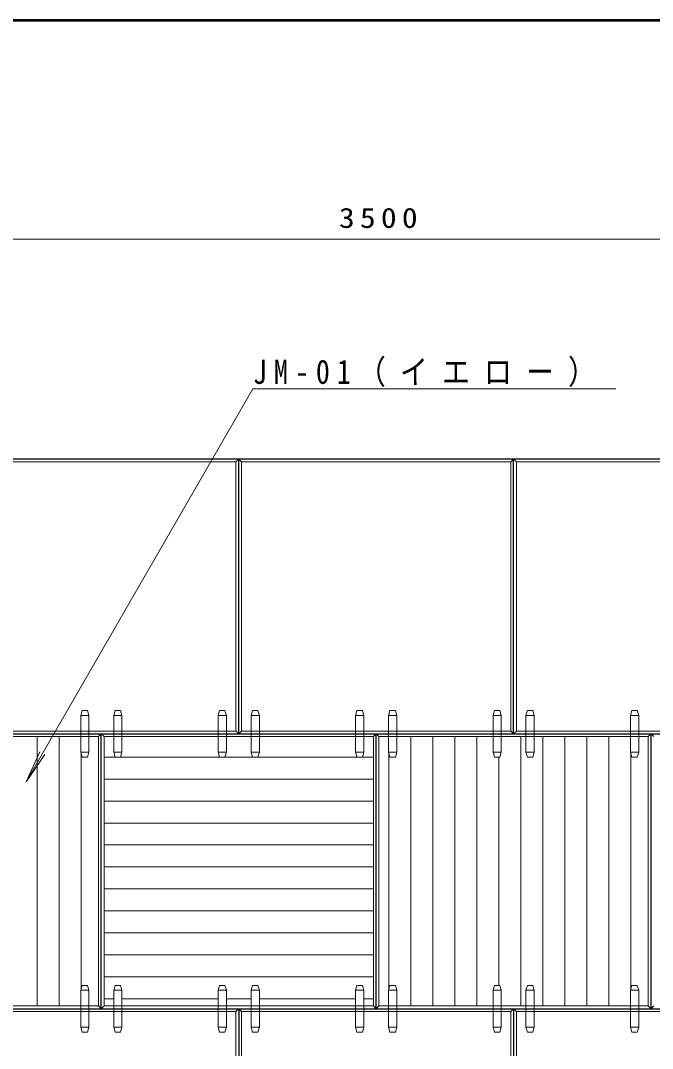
# Model space of a CAD drawing. Units: millimetres on the paper, with parts at other scales. Extents: x 55 to 420, y -5 to 257.
# Drawn here: x 140.5 to 198, y 163.5 to 257 of the extents above; entities that cross this region are included whole.
import ezdxf

# ---------------------------------------------------------------- set-up
doc = ezdxf.new("R2010")
doc.units = ezdxf.units.MM
doc.linetypes.add('USER1', pattern=[4.5, 2.5, -2])
doc.layers.add('LY_1', color=7, linetype='Continuous', lineweight=13)
doc.layers.add('LY_4', color=7, linetype='Continuous', lineweight=13)
doc.styles.add('ＭＳ ゴシック', font='')
doc.styles.get('ＭＳ ゴシック').set_extended_font_data('MS Gothic')

msp = doc.modelspace()

# ---------------------------------------------------------------- linework, layer by layer
at = {"layer": 'LY_1'}
for p, q in [((85.338, 237.105), (260.338, 237.105)), ((161.631, 223.512), (140.99, 187.761)), ((161.631, 223.512), (194.631, 223.512)), ((160.088, 216.855), (160.338, 217.105)), ((160.588, 216.855), (160.338, 217.105)), ((185.088, 216.855), (185.338, 217.105)), ((185.588, 216.855), (185.338, 217.105)), ((160.088, 216.855), (135.588, 216.855)), ((160.088, 192.355), (160.088, 216.855)), ((160.588, 216.855), (160.588, 192.355)), ((185.088, 216.855), (160.588, 216.855)), ((185.088, 192.355), (185.088, 216.855)), ((185.588, 216.855), (185.588, 192.355)), ((210.088, 216.855), (185.588, 216.855)), ((147.588, 191.855), (123.088, 191.855)), ((135.588, 192.355), (160.088, 192.355)), ((142, 167.355), (142, 191.855)), ((144, 167.355), (144, 191.855)), ((147.588, 191.855), (147.838, 192.105)), ((147.588, 167.355), (147.588, 191.855)), ((148.088, 191.855), (147.838, 192.105)), ((148.088, 191.855), (148.088, 167.355)), ((172.588, 191.855), (148.088, 191.855)), ((160.088, 192.355), (160.338, 192.105)), ((160.338, 192.105), (160.588, 192.355)), ((160.588, 192.355), (185.088, 192.355)), ((172.588, 191.855), (172.838, 192.105)), ((172.588, 167.355), (172.588, 191.855)), ((173.088, 191.855), (172.838, 192.105)), ((173.088, 191.855), (173.088, 167.355)), ((197.588, 191.855), (173.088, 191.855)), ((176, 167.355), (176, 191.855)), ((178, 167.355), (178, 191.855)), ((180, 167.355), (180, 191.855)), ((182, 167.355), (182, 191.855)), ((185.088, 192.355), (185.338, 192.105)), ((185.338, 192.105), (185.588, 192.355)), ((185.588, 192.355), (210.088, 192.355)), ((186, 167.355), (186, 191.855)), ((188, 167.355), (188, 191.855)), ((190, 167.355), (190, 191.855)), ((192, 167.355), (192, 191.855)), ((194, 167.355), (194, 191.855)), ((197.588, 191.855), (197.838, 192.105)), ((197.588, 167.355), (197.588, 191.855)), ((198.088, 191.855), (197.838, 192.105)), ((140.99, 187.761), (142.258, 190.48)), ((140.99, 187.761), (142.711, 190.219)), ((146, 168.912), (146, 190.298)), ((148.088, 190), (149.083, 190)), ((149.594, 190), (158.583, 190)), ((159.094, 190), (161.583, 190)), ((162.094, 190), (171.083, 190)), ((171.594, 190), (172.588, 190)), ((174, 168.912), (174, 190.298)), ((184, 169.23), (184, 189.98)), ((196, 168.912), (196, 190.298)), ((148.088, 188), (172.588, 188)), ((148.088, 186), (172.588, 186)), ((148.088, 184), (172.588, 184)), ((148.088, 182), (172.588, 182)), ((148.088, 180), (172.588, 180)), ((148.088, 178), (172.588, 178)), ((148.088, 176), (172.588, 176)), ((148.088, 174), (172.588, 174)), ((148.088, 172), (172.588, 172)), ((148.088, 170), (172.588, 170)), ((148.088, 168), (148.963, 168)), ((149.713, 168), (158.463, 168)), ((159.213, 168), (161.463, 168)), ((162.213, 168), (170.963, 168)), ((171.713, 168), (172.588, 168)), ((123.088, 167.355), (147.588, 167.355)), ((135.588, 166.855), (160.088, 166.855)), ((147.588, 167.355), (147.838, 167.105)), ((147.838, 167.105), (148.088, 167.355)), ((148.088, 167.355), (172.588, 167.355)), ((160.088, 166.855), (160.338, 167.105)), ((160.088, 166.855), (160.088, 142.355)), ((160.338, 167.105), (160.588, 166.855)), ((160.588, 166.855), (185.088, 166.855)), ((160.588, 142.355), (160.588, 166.855)), ((172.588, 167.355), (172.838, 167.105)), ((172.838, 167.105), (173.088, 167.355)), ((173.088, 167.355), (197.588, 167.355)), ((185.088, 166.855), (185.338, 167.105)), ((185.088, 166.855), (185.088, 142.355)), ((185.338, 167.105), (185.588, 166.855)), ((185.588, 166.855), (210.088, 166.855)), ((185.588, 142.355), (185.588, 166.855)), ((197.588, 167.355), (197.838, 167.105)), ((197.838, 167.105), (198.088, 167.355))]:
    msp.add_line(p, q, dxfattribs=at)
at = {"layer": 'LY_1', "lineweight": 25}
for p, q in [((160.338, 217.105), (135.338, 217.105)), ((185.338, 217.105), (160.338, 217.105)), ((160.338, 192.105), (160.338, 217.105)), ((210.338, 217.105), (185.338, 217.105)), ((185.338, 192.105), (185.338, 217.105)), ((85.338, 192.105), (260.338, 192.105)), ((147.838, 167.105), (147.838, 192.105)), ((172.838, 167.105), (172.838, 192.105)), ((197.838, 167.105), (197.838, 192.105)), ((85.338, 167.105), (260.338, 167.105)), ((160.338, 167.105), (160.338, 142.105)), ((185.338, 167.105), (185.338, 142.105))]:
    msp.add_line(p, q, dxfattribs=at)
at = {"layer": 'LY_1', "linetype": 'USER1'}
for p, q in [((145.963, 193.78), (146.088, 194.23)), ((145.963, 193.78), (145.963, 192.105)), ((145.963, 193.78), (146.713, 193.78)), ((146.088, 194.23), (146.588, 194.23)), ((146.588, 194.23), (146.713, 193.78)), ((146.713, 193.78), (146.713, 192.105)), ((148.963, 193.78), (149.088, 194.23)), ((148.963, 193.78), (148.963, 192.105)), ((148.963, 193.78), (149.713, 193.78)), ((149.088, 194.23), (149.588, 194.23)), ((149.588, 194.23), (149.713, 193.78)), ((149.713, 193.78), (149.713, 192.105)), ((158.463, 193.78), (158.588, 194.23)), ((158.463, 193.78), (158.463, 192.105)), ((158.463, 193.78), (159.213, 193.78)), ((158.588, 194.23), (159.088, 194.23)), ((159.088, 194.23), (159.213, 193.78)), ((159.213, 193.78), (159.213, 192.105)), ((161.463, 193.78), (161.588, 194.23)), ((161.463, 193.78), (161.463, 192.105)), ((161.463, 193.78), (162.213, 193.78)), ((161.588, 194.23), (162.088, 194.23)), ((162.088, 194.23), (162.213, 193.78)), ((162.213, 193.78), (162.213, 192.105)), ((170.963, 193.78), (171.088, 194.23)), ((170.963, 193.78), (170.963, 192.105)), ((170.963, 193.78), (171.713, 193.78)), ((171.088, 194.23), (171.588, 194.23)), ((171.588, 194.23), (171.713, 193.78)), ((171.713, 193.78), (171.713, 192.105)), ((173.963, 193.78), (174.088, 194.23)), ((173.963, 193.78), (173.963, 192.105)), ((173.963, 193.78), (174.713, 193.78)), ((174.088, 194.23), (174.588, 194.23)), ((174.588, 194.23), (174.713, 193.78)), ((174.713, 193.78), (174.713, 192.105)), ((183.463, 193.78), (183.588, 194.23)), ((183.463, 193.78), (183.463, 192.105)), ((183.463, 193.78), (184.213, 193.78)), ((183.588, 194.23), (184.088, 194.23)), ((184.088, 194.23), (184.213, 193.78)), ((184.213, 193.78), (184.213, 192.105)), ((186.463, 193.78), (186.588, 194.23)), ((186.463, 193.78), (186.463, 192.105)), ((186.463, 193.78), (187.213, 193.78)), ((186.588, 194.23), (187.088, 194.23)), ((187.088, 194.23), (187.213, 193.78)), ((187.213, 193.78), (187.213, 192.105)), ((195.963, 193.78), (196.088, 194.23)), ((195.963, 193.78), (195.963, 192.105)), ((195.963, 193.78), (196.713, 193.78)), ((196.088, 194.23), (196.588, 194.23)), ((196.588, 194.23), (196.713, 193.78)), ((196.713, 193.78), (196.713, 192.105)), ((145.963, 192.105), (145.963, 190.43)), ((146.713, 192.105), (146.713, 190.43)), ((148.963, 192.105), (148.963, 190.43)), ((149.713, 192.105), (149.713, 190.43)), ((158.463, 192.105), (158.463, 190.43)), ((159.213, 192.105), (159.213, 190.43)), ((161.463, 192.105), (161.463, 190.43)), ((162.213, 192.105), (162.213, 190.43)), ((170.963, 192.105), (170.963, 190.43)), ((171.713, 192.105), (171.713, 190.43)), ((173.963, 192.105), (173.963, 190.43)), ((174.713, 192.105), (174.713, 190.43)), ((183.463, 192.105), (183.463, 190.43)), ((184.213, 192.105), (184.213, 190.43)), ((186.463, 192.105), (186.463, 190.43)), ((187.213, 192.105), (187.213, 190.43)), ((195.963, 192.105), (195.963, 190.43)), ((196.713, 192.105), (196.713, 190.43)), ((145.963, 190.43), (146.713, 190.43)), ((146.088, 189.98), (145.963, 190.43)), ((146.088, 189.98), (146.588, 189.98)), ((146.588, 189.98), (146.713, 190.43)), ((148.963, 190.43), (149.713, 190.43)), ((149.088, 189.98), (148.963, 190.43)), ((149.088, 189.98), (149.588, 189.98)), ((149.588, 189.98), (149.713, 190.43)), ((158.463, 190.43), (159.213, 190.43)), ((158.588, 189.98), (158.463, 190.43)), ((158.588, 189.98), (159.088, 189.98)), ((159.088, 189.98), (159.213, 190.43)), ((161.463, 190.43), (162.213, 190.43)), ((161.588, 189.98), (161.463, 190.43)), ((161.588, 189.98), (162.088, 189.98)), ((162.088, 189.98), (162.213, 190.43)), ((170.963, 190.43), (171.713, 190.43)), ((171.088, 189.98), (170.963, 190.43)), ((171.088, 189.98), (171.588, 189.98)), ((171.588, 189.98), (171.713, 190.43)), ((173.963, 190.43), (174.713, 190.43)), ((174.088, 189.98), (173.963, 190.43)), ((174.088, 189.98), (174.588, 189.98)), ((174.588, 189.98), (174.713, 190.43)), ((183.463, 190.43), (184.213, 190.43)), ((183.588, 189.98), (183.463, 190.43)), ((183.588, 189.98), (184.088, 189.98)), ((184.088, 189.98), (184.213, 190.43)), ((186.463, 190.43), (187.213, 190.43)), ((186.588, 189.98), (186.463, 190.43)), ((186.588, 189.98), (187.088, 189.98)), ((187.088, 189.98), (187.213, 190.43)), ((195.963, 190.43), (196.713, 190.43)), ((196.088, 189.98), (195.963, 190.43)), ((196.088, 189.98), (196.588, 189.98)), ((196.588, 189.98), (196.713, 190.43)), ((146.088, 169.23), (145.963, 168.78)), ((145.963, 168.78), (146.713, 168.78)), ((145.963, 167.105), (145.963, 168.78)), ((146.088, 169.23), (146.588, 169.23)), ((146.588, 169.23), (146.713, 168.78)), ((146.713, 167.105), (146.713, 168.78)), ((149.088, 169.23), (148.963, 168.78)), ((148.963, 168.78), (149.713, 168.78)), ((148.963, 167.105), (148.963, 168.78)), ((149.088, 169.23), (149.588, 169.23)), ((149.588, 169.23), (149.713, 168.78)), ((149.713, 167.105), (149.713, 168.78)), ((158.588, 169.23), (158.463, 168.78)), ((158.463, 168.78), (159.213, 168.78)), ((158.463, 167.105), (158.463, 168.78)), ((158.588, 169.23), (159.088, 169.23)), ((159.088, 169.23), (159.213, 168.78)), ((159.213, 167.105), (159.213, 168.78)), ((161.588, 169.23), (161.463, 168.78)), ((161.463, 168.78), (162.213, 168.78)), ((161.463, 167.105), (161.463, 168.78)), ((161.588, 169.23), (162.088, 169.23)), ((162.088, 169.23), (162.213, 168.78)), ((162.213, 167.105), (162.213, 168.78)), ((171.088, 169.23), (170.963, 168.78)), ((170.963, 168.78), (171.713, 168.78)), ((170.963, 167.105), (170.963, 168.78)), ((171.088, 169.23), (171.588, 169.23)), ((171.588, 169.23), (171.713, 168.78)), ((171.713, 167.105), (171.713, 168.78)), ((174.088, 169.23), (173.963, 168.78)), ((173.963, 168.78), (174.713, 168.78)), ((173.963, 167.105), (173.963, 168.78)), ((174.088, 169.23), (174.588, 169.23)), ((174.588, 169.23), (174.713, 168.78)), ((174.713, 167.105), (174.713, 168.78)), ((183.588, 169.23), (183.463, 168.78)), ((183.463, 168.78), (184.213, 168.78)), ((183.463, 167.105), (183.463, 168.78)), ((183.588, 169.23), (184.088, 169.23)), ((184.088, 169.23), (184.213, 168.78)), ((184.213, 167.105), (184.213, 168.78)), ((186.588, 169.23), (186.463, 168.78)), ((186.463, 168.78), (187.213, 168.78)), ((186.463, 167.105), (186.463, 168.78)), ((186.588, 169.23), (187.088, 169.23)), ((187.088, 169.23), (187.213, 168.78)), ((187.213, 167.105), (187.213, 168.78)), ((196.088, 169.23), (195.963, 168.78)), ((195.963, 168.78), (196.713, 168.78)), ((195.963, 167.105), (195.963, 168.78)), ((196.088, 169.23), (196.588, 169.23)), ((196.588, 169.23), (196.713, 168.78)), ((196.713, 167.105), (196.713, 168.78)), ((145.963, 165.43), (145.963, 167.105)), ((146.713, 165.43), (146.713, 167.105)), ((148.963, 165.43), (148.963, 167.105)), ((149.713, 165.43), (149.713, 167.105)), ((158.463, 165.43), (158.463, 167.105)), ((159.213, 165.43), (159.213, 167.105)), ((161.463, 165.43), (161.463, 167.105)), ((162.213, 165.43), (162.213, 167.105)), ((170.963, 165.43), (170.963, 167.105)), ((171.713, 165.43), (171.713, 167.105)), ((173.963, 165.43), (173.963, 167.105)), ((174.713, 165.43), (174.713, 167.105)), ((183.463, 165.43), (183.463, 167.105)), ((184.213, 165.43), (184.213, 167.105)), ((186.463, 165.43), (186.463, 167.105)), ((187.213, 165.43), (187.213, 167.105)), ((195.963, 165.43), (195.963, 167.105)), ((196.713, 165.43), (196.713, 167.105)), ((145.963, 165.43), (146.713, 165.43)), ((145.963, 165.43), (146.088, 164.98)), ((146.088, 164.98), (146.588, 164.98)), ((146.588, 164.98), (146.713, 165.43)), ((148.963, 165.43), (149.713, 165.43)), ((148.963, 165.43), (149.088, 164.98)), ((149.088, 164.98), (149.588, 164.98)), ((149.588, 164.98), (149.713, 165.43)), ((158.463, 165.43), (159.213, 165.43)), ((158.463, 165.43), (158.588, 164.98)), ((158.588, 164.98), (159.088, 164.98)), ((159.088, 164.98), (159.213, 165.43)), ((161.463, 165.43), (162.213, 165.43)), ((161.463, 165.43), (161.588, 164.98)), ((161.588, 164.98), (162.088, 164.98)), ((162.088, 164.98), (162.213, 165.43)), ((170.963, 165.43), (171.713, 165.43)), ((170.963, 165.43), (171.088, 164.98)), ((171.088, 164.98), (171.588, 164.98)), ((171.588, 164.98), (171.713, 165.43)), ((173.963, 165.43), (174.713, 165.43)), ((173.963, 165.43), (174.088, 164.98)), ((174.088, 164.98), (174.588, 164.98)), ((174.588, 164.98), (174.713, 165.43)), ((183.463, 165.43), (184.213, 165.43)), ((183.463, 165.43), (183.588, 164.98)), ((183.588, 164.98), (184.088, 164.98)), ((184.088, 164.98), (184.213, 165.43)), ((186.463, 165.43), (187.213, 165.43)), ((186.463, 165.43), (186.588, 164.98)), ((186.588, 164.98), (187.088, 164.98)), ((187.088, 164.98), (187.213, 165.43)), ((195.963, 165.43), (196.713, 165.43)), ((195.963, 165.43), (196.088, 164.98)), ((196.088, 164.98), (196.588, 164.98)), ((196.588, 164.98), (196.713, 165.43))]:
    msp.add_line(p, q, dxfattribs=at)
at = {"layer": 'LY_4', "lineweight": 50}
msp.add_line((420, 257), (55, 257), dxfattribs=at)

# ---------------------------------------------------------------- texts
at = {"layer": 'LY_1', "style": 'ＭＳ ゴシック'}
for s, insert, char_height, attachment_point in [('\\T1.33;\\W1.15;3500', (173.266, 238.105), 1.833, 8), ('\\T1.5;\\W0.85;JM-01（イエロー）', (161.631, 223.662), 2.199, 7)]:
    msp.add_mtext(s, dxfattribs=dict(at, insert=insert, char_height=char_height, attachment_point=attachment_point))

doc.saveas('drawing.dxf')
